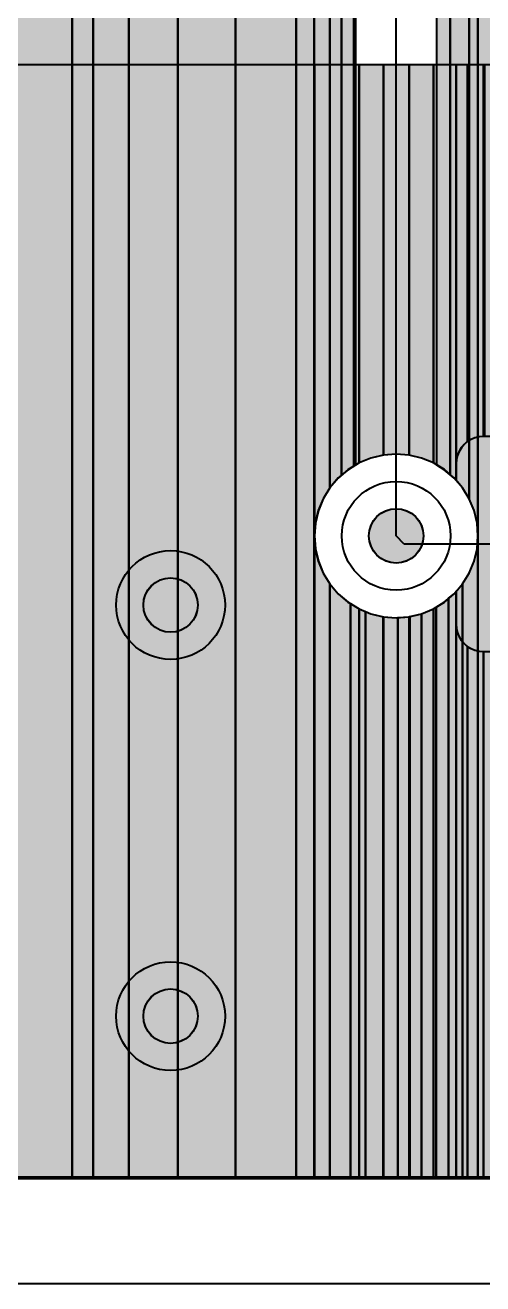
# Model space of a CAD drawing. Header units: millimetres. Extents: x 2 to 110, y 3 to 56.
# Drawn here: x 40.75 to 45.02, y 2.56 to 14.31 of the extents above; entities that cross this region are included whole.
import ezdxf

# ---------------------------------------------------------------- set-up
doc = ezdxf.new("R2010")
doc.units = ezdxf.units.MM
for name, color, linetype in [('bottom_copper', 7, 'Continuous'), ('bottom_silk', 7, 'Continuous'), ('drill_plated', 7, 'Continuous'), ('outline', 7, 'Continuous'), ('top_copper', 7, 'Continuous'), ('top_silk', 7, 'Continuous')]:
    doc.layers.add(name, color=color, linetype=linetype)

# ---------------------------------------------------------------- blocks, each defined once
blk = doc.blocks.new('Block35695')
at = {"layer": 'bottom_copper', "lineweight": 40}
for points in [[(0.699, 0), (0.526, 0), (0.526, 13.312), (0.558, 13.339), (0.636, 13.431), (0.699, 13.533), (0.699, 0)], [(0.526, 6.006), (0.519, 6.126), (0.491, 6.242), (0.445, 6.353), (0.445, 13.248), (0.467, 13.262), (0.526, 13.312), (0.526, 6.006)], [(0.445, 6.353), (0.382, 6.455), (0.304, 6.546), (0.268, 6.577), (0.268, 13.159), (0.365, 13.199), (0.445, 13.248), (0.445, 6.353)], [(0.268, 6.577), (0.213, 6.624), (0.145, 6.666), (0.145, 13.127), (0.254, 13.153), (0.268, 13.159), (0.268, 6.577)], [(0.526, 0), (0.382, 0), (0.382, 5.557), (0.445, 5.659), (0.491, 5.77), (0.519, 5.886), (0.526, 6.006), (0.526, 0)], [(0.382, 0), (0.254, 0), (0.254, 5.423), (0.304, 5.465), (0.382, 5.557), (0.382, 0)], [(0.254, 0), (0.137, 0), (0.137, 5.341), (0.213, 5.388), (0.254, 5.423), (0.254, 0)], [(0.137, 0), (0, 0), (0, 5.279), (0.111, 5.325), (0.137, 5.341), (0.137, 0)], [(0, 0), (-0.11, 0), (-0.11, 5.253), (0, 5.279), (0, 0)]]:
    blk.add_hatch(color=7, dxfattribs=at).paths.add_polyline_path(points, flags=0)
at = {"layer": 'bottom_copper', "color": 7, "lineweight": 40}
for points in [[(0.699, 0), (0.526, 0), (0.526, 13.312), (0.558, 13.339), (0.636, 13.431), (0.699, 13.533), (0.699, 0)], [(0.526, 6.006), (0.519, 6.126), (0.491, 6.242), (0.445, 6.353), (0.445, 13.248), (0.467, 13.262), (0.526, 13.312), (0.526, 6.006)], [(0.445, 6.353), (0.382, 6.455), (0.304, 6.546), (0.268, 6.577), (0.268, 13.159), (0.365, 13.199), (0.445, 13.248), (0.445, 6.353)], [(0.268, 6.577), (0.213, 6.624), (0.145, 6.666), (0.145, 13.127), (0.254, 13.153), (0.268, 13.159), (0.268, 6.577)], [(0.526, 0), (0.382, 0), (0.382, 5.557), (0.445, 5.659), (0.491, 5.77), (0.519, 5.886), (0.526, 6.006), (0.526, 0)], [(0.382, 0), (0.254, 0), (0.254, 5.423), (0.304, 5.465), (0.382, 5.557), (0.382, 0)], [(0.254, 0), (0.137, 0), (0.137, 5.341), (0.213, 5.388), (0.254, 5.423), (0.254, 0)], [(0.137, 0), (0, 0), (0, 5.279), (0.111, 5.325), (0.137, 5.341), (0.137, 0)], [(0, 0), (-0.11, 0), (-0.11, 5.253), (0, 5.279), (0, 0)]]:
    blk.add_lwpolyline(points, close=True, dxfattribs=at)
blk = doc.blocks.new('Block36320')
at = {"layer": 'bottom_copper', "lineweight": 40}
for points in [[(2.862, 0), (1.985, 0), (1.985, 51.435), (2.862, 51.435), (2.862, 0)], [(3.059, 0), (2.862, 0), (2.862, 25.69), (2.884, 25.407), (2.95, 25.131), (3.059, 24.869), (3.059, 0)], [(3.392, 0), (3.059, 0), (3.059, 24.869), (3.207, 24.627), (3.392, 24.411), (3.392, 0)], [(3.849, 0), (3.392, 0), (3.392, 24.411), (3.607, 24.227), (3.849, 24.078), (3.849, 0)], [(4.388, 0), (3.849, 0), (3.849, 24.078), (4.112, 23.97), (4.388, 23.903), (4.388, 0)], [(5.268, 6.455), (5.206, 6.353), (5.16, 6.242), (5.132, 6.126), (5.122, 6.006), (5.122, 23.944), (5.23, 23.97), (5.268, 23.986), (5.268, 6.455)], [(5.376, 6.572), (5.346, 6.546), (5.268, 6.455), (5.268, 23.986), (5.376, 24.03), (5.376, 6.572)], [(4.954, 0), (4.388, 0), (4.388, 23.903), (4.671, 23.881), (4.954, 23.903), (4.954, 0)], [(5.122, 0), (4.954, 0), (4.954, 23.903), (5.122, 23.944), (5.122, 0)], [(5.492, 6.658), (5.437, 6.624), (5.376, 6.572), (5.376, 13.88), (5.386, 13.76), (5.414, 13.644), (5.46, 13.533), (5.492, 13.48), (5.492, 6.658)], [(5.506, 6.666), (5.492, 6.658), (5.492, 13.48), (5.506, 13.458), (5.506, 6.666)], [(5.268, 0), (5.122, 0), (5.122, 6.006), (5.132, 5.886), (5.16, 5.77), (5.206, 5.659), (5.268, 5.557), (5.268, 0)], [(5.46, 0), (5.268, 0), (5.268, 5.557), (5.346, 5.465), (5.437, 5.388), (5.46, 5.374), (5.46, 0)], [(5.6, 0), (5.46, 0), (5.46, 5.374), (5.54, 5.325), (5.6, 5.3), (5.6, 0)], [(5.767, 0), (5.6, 0), (5.6, 5.3), (5.65, 5.279), (5.767, 5.251), (5.767, 0)], [(5.904, 0), (5.767, 0), (5.767, 5.251), (5.887, 5.242), (5.904, 5.243), (5.904, 0)], [(6.012, 0), (5.904, 0), (5.904, 5.243), (6.006, 5.251), (6.012, 5.253), (6.012, 0)]]:
    blk.add_hatch(color=7, dxfattribs=at).paths.add_polyline_path(points, flags=0)
at = {"layer": 'bottom_copper', "color": 7, "lineweight": 40}
for points in [[(2.862, 0), (1.985, 0), (1.985, 51.435), (2.862, 51.435), (2.862, 0)], [(3.059, 0), (2.862, 0), (2.862, 25.69), (2.884, 25.407), (2.95, 25.131), (3.059, 24.869), (3.059, 0)], [(3.392, 0), (3.059, 0), (3.059, 24.869), (3.207, 24.627), (3.392, 24.411), (3.392, 0)], [(3.849, 0), (3.392, 0), (3.392, 24.411), (3.607, 24.227), (3.849, 24.078), (3.849, 0)], [(4.388, 0), (3.849, 0), (3.849, 24.078), (4.112, 23.97), (4.388, 23.903), (4.388, 0)], [(5.268, 6.455), (5.206, 6.353), (5.16, 6.242), (5.132, 6.126), (5.122, 6.006), (5.122, 23.944), (5.23, 23.97), (5.268, 23.986), (5.268, 6.455)], [(5.376, 6.572), (5.346, 6.546), (5.268, 6.455), (5.268, 23.986), (5.376, 24.03), (5.376, 6.572)], [(4.954, 0), (4.388, 0), (4.388, 23.903), (4.671, 23.881), (4.954, 23.903), (4.954, 0)], [(5.122, 0), (4.954, 0), (4.954, 23.903), (5.122, 23.944), (5.122, 0)], [(5.492, 6.658), (5.437, 6.624), (5.376, 6.572), (5.376, 13.88), (5.386, 13.76), (5.414, 13.644), (5.46, 13.533), (5.492, 13.48), (5.492, 6.658)], [(5.506, 6.666), (5.492, 6.658), (5.492, 13.48), (5.506, 13.458), (5.506, 6.666)], [(5.268, 0), (5.122, 0), (5.122, 6.006), (5.132, 5.886), (5.16, 5.77), (5.206, 5.659), (5.268, 5.557), (5.268, 0)], [(5.46, 0), (5.268, 0), (5.268, 5.557), (5.346, 5.465), (5.437, 5.388), (5.46, 5.374), (5.46, 0)], [(5.6, 0), (5.46, 0), (5.46, 5.374), (5.54, 5.325), (5.6, 5.3), (5.6, 0)], [(5.767, 0), (5.6, 0), (5.6, 5.3), (5.65, 5.279), (5.767, 5.251), (5.767, 0)], [(5.904, 0), (5.767, 0), (5.767, 5.251), (5.887, 5.242), (5.904, 5.243), (5.904, 0)], [(6.012, 0), (5.904, 0), (5.904, 5.243), (6.006, 5.251), (6.012, 5.253), (6.012, 0)]]:
    blk.add_lwpolyline(points, close=True, dxfattribs=at)
blk = doc.blocks.new('Block116979')
at = {"layer": 'top_copper', "lineweight": 40}
for points in [[(0, 0), (-5.4953, 0), (-5.4953, 10.393), (0, 10.393), (0, 0)], [(0.1459, 6.4393), (0.0833, 6.337), (0.0374, 6.2262), (0.0094, 6.1096), (0, 5.99), (0, 10.393), (0.1459, 10.393), (0.1459, 6.4393)], [(0.4173, 6.671), (0.315, 6.6084), (0.2238, 6.5305), (0.1459, 6.4393), (0.1459, 10.393), (0.4173, 10.393), (0.4173, 6.671)], [(0.6447, 6.7449), (0.5281, 6.7169), (0.4173, 6.671), (0.4173, 10.393), (0.6447, 10.393), (0.6447, 6.7449)], [(0.8839, 6.7449), (0.7643, 6.7544), (0.6447, 6.7449), (0.6447, 10.393), (0.8839, 10.393), (0.8839, 6.7449)], [(1.1113, 6.671), (1.0005, 6.7169), (0.8839, 6.7449), (0.8839, 10.393), (1.1113, 10.393), (1.1113, 6.671)], [(1.3237, 6.5083), (1.3048, 6.5305), (1.2136, 6.6084), (1.1113, 6.671), (1.1113, 10.393), (1.3237, 10.393), (1.3237, 6.5083)], [(1.4287, 6.8699), (1.3983, 6.844), (1.3724, 6.8136), (1.3515, 6.7795), (1.3362, 6.7425), (1.3268, 6.7037), (1.3237, 6.6638), (1.3237, 10.393), (1.4287, 10.393), (1.4287, 6.8699)], [(1.5785, 6.9186), (1.5387, 6.9155), (1.4998, 6.9061), (1.4628, 6.8908), (1.4287, 6.8699), (1.4287, 10.393), (1.5785, 10.393), (1.5785, 6.9186)], [(1.5884, 6.9178), (1.5785, 6.9186), (1.5785, 10.393), (1.5884, 10.393), (1.5884, 6.9178)], [(1.9258, 6.9178), (1.5884, 6.9178), (1.5884, 10.393), (1.9258, 10.393), (1.9258, 6.9178)], [(1.3245, 6.5074), (1.3237, 6.5083), (1.3237, 6.6638), (1.3245, 6.6538), (1.3245, 6.5074)], [(0.1459, 0), (0, 0), (0, 5.99), (0.0094, 5.8704), (0.0374, 5.7538), (0.0833, 5.643), (0.1459, 5.5407), (0.1459, 0)], [(0.4173, 0), (0.1459, 0), (0.1459, 5.5407), (0.2238, 5.4495), (0.315, 5.3716), (0.4173, 5.309), (0.4173, 0)], [(1.3237, 0), (1.1113, 0), (1.1113, 5.309), (1.2136, 5.3716), (1.3048, 5.4495), (1.3237, 5.4717), (1.3237, 0)], [(1.3245, 5.1742), (1.3237, 5.1642), (1.3237, 5.4717), (1.3245, 5.4726), (1.3245, 5.1742)], [(0.6447, 0), (0.4173, 0), (0.4173, 5.309), (0.5281, 5.2631), (0.6447, 5.2351), (0.6447, 0)], [(1.1113, 0), (0.8839, 0), (0.8839, 5.2351), (1.0005, 5.2631), (1.1113, 5.309), (1.1113, 0)], [(0.8839, 0), (0.6447, 0), (0.6447, 5.2351), (0.7643, 5.2257), (0.8839, 5.2351), (0.8839, 0)], [(1.4287, 0), (1.3237, 0), (1.3237, 5.1642), (1.3268, 5.1243), (1.3362, 5.0855), (1.3515, 5.0485), (1.3724, 5.0144), (1.3983, 4.984), (1.4287, 4.9581), (1.4287, 0)], [(1.5785, 0), (1.4287, 0), (1.4287, 4.9581), (1.4628, 4.9372), (1.4998, 4.9219), (1.5386, 4.9125), (1.5785, 4.9094), (1.5785, 0)], [(1.9258, 0), (1.5785, 0), (1.5785, 4.9094), (1.5884, 4.9102), (1.9258, 4.9102), (1.9258, 0)]]:
    blk.add_hatch(color=7, dxfattribs=at).paths.add_polyline_path(points, flags=0)
at = {"layer": 'top_copper', "color": 7, "lineweight": 40}
for points in [[(0, 0), (-5.4953, 0), (-5.4953, 10.393), (0, 10.393), (0, 0)], [(0.1459, 6.4393), (0.0833, 6.337), (0.0374, 6.2262), (0.0094, 6.1096), (0, 5.99), (0, 10.393), (0.1459, 10.393), (0.1459, 6.4393)], [(0.4173, 6.671), (0.315, 6.6084), (0.2238, 6.5305), (0.1459, 6.4393), (0.1459, 10.393), (0.4173, 10.393), (0.4173, 6.671)], [(0.6447, 6.7449), (0.5281, 6.7169), (0.4173, 6.671), (0.4173, 10.393), (0.6447, 10.393), (0.6447, 6.7449)], [(0.8839, 6.7449), (0.7643, 6.7544), (0.6447, 6.7449), (0.6447, 10.393), (0.8839, 10.393), (0.8839, 6.7449)], [(1.1113, 6.671), (1.0005, 6.7169), (0.8839, 6.7449), (0.8839, 10.393), (1.1113, 10.393), (1.1113, 6.671)], [(1.3237, 6.5083), (1.3048, 6.5305), (1.2136, 6.6084), (1.1113, 6.671), (1.1113, 10.393), (1.3237, 10.393), (1.3237, 6.5083)], [(1.4287, 6.8699), (1.3983, 6.844), (1.3724, 6.8136), (1.3515, 6.7795), (1.3362, 6.7425), (1.3268, 6.7037), (1.3237, 6.6638), (1.3237, 10.393), (1.4287, 10.393), (1.4287, 6.8699)], [(1.5785, 6.9186), (1.5387, 6.9155), (1.4998, 6.9061), (1.4628, 6.8908), (1.4287, 6.8699), (1.4287, 10.393), (1.5785, 10.393), (1.5785, 6.9186)], [(1.5884, 6.9178), (1.5785, 6.9186), (1.5785, 10.393), (1.5884, 10.393), (1.5884, 6.9178)], [(1.9258, 6.9178), (1.5884, 6.9178), (1.5884, 10.393), (1.9258, 10.393), (1.9258, 6.9178)], [(1.3245, 6.5074), (1.3237, 6.5083), (1.3237, 6.6638), (1.3245, 6.6538), (1.3245, 6.5074)], [(0.1459, 0), (0, 0), (0, 5.99), (0.0094, 5.8704), (0.0374, 5.7538), (0.0833, 5.643), (0.1459, 5.5407), (0.1459, 0)], [(0.4173, 0), (0.1459, 0), (0.1459, 5.5407), (0.2238, 5.4495), (0.315, 5.3716), (0.4173, 5.309), (0.4173, 0)], [(1.3237, 0), (1.1113, 0), (1.1113, 5.309), (1.2136, 5.3716), (1.3048, 5.4495), (1.3237, 5.4717), (1.3237, 0)], [(1.3245, 5.1742), (1.3237, 5.1642), (1.3237, 5.4717), (1.3245, 5.4726), (1.3245, 5.1742)], [(0.6447, 0), (0.4173, 0), (0.4173, 5.309), (0.5281, 5.2631), (0.6447, 5.2351), (0.6447, 0)], [(1.1113, 0), (0.8839, 0), (0.8839, 5.2351), (1.0005, 5.2631), (1.1113, 5.309), (1.1113, 0)], [(0.8839, 0), (0.6447, 0), (0.6447, 5.2351), (0.7643, 5.2257), (0.8839, 5.2351), (0.8839, 0)], [(1.4287, 0), (1.3237, 0), (1.3237, 5.1642), (1.3268, 5.1243), (1.3362, 5.0855), (1.3515, 5.0485), (1.3724, 5.0144), (1.3983, 4.984), (1.4287, 4.9581), (1.4287, 0)], [(1.5785, 0), (1.4287, 0), (1.4287, 4.9581), (1.4628, 4.9372), (1.4998, 4.9219), (1.5386, 4.9125), (1.5785, 4.9094), (1.5785, 0)], [(1.9258, 0), (1.5785, 0), (1.5785, 4.9094), (1.5884, 4.9102), (1.9258, 4.9102), (1.9258, 0)]]:
    blk.add_lwpolyline(points, close=True, dxfattribs=at)

msp = doc.modelspace()

# ---------------------------------------------------------------- hatches: boundary and pattern name
at = {"layer": 'bottom_copper', "lineweight": 40}
for points in [[(44.459, 9.494), (44.445, 9.447), (44.421, 9.403), (44.39, 9.364), (44.351, 9.333), (44.307, 9.309), (44.26, 9.295), (44.21, 9.29), (44.16, 9.295), (44.113, 9.309), (44.069, 9.333), (44.03, 9.364), (43.999, 9.403), (43.975, 9.447), (43.961, 9.494), (43.956, 9.544), (43.961, 9.594), (43.975, 9.641), (43.999, 9.685), (44.03, 9.724), (44.069, 9.755), (44.113, 9.779), (44.16, 9.793), (44.21, 9.798), (44.26, 9.793), (44.307, 9.779), (44.351, 9.755), (44.39, 9.724), (44.421, 9.685), (44.445, 9.641), (44.459, 9.594), (44.464, 9.544), (44.459, 9.494)], [(42.353, 8.848), (42.339, 8.801), (42.315, 8.757), (42.284, 8.718), (42.245, 8.687), (42.201, 8.663), (42.154, 8.649), (42.104, 8.644), (42.054, 8.649), (42.007, 8.663), (41.963, 8.687), (41.924, 8.718), (41.893, 8.757), (41.869, 8.801), (41.855, 8.848), (41.85, 8.898), (41.855, 8.948), (41.869, 8.995), (41.893, 9.039), (41.924, 9.078), (41.963, 9.109), (42.007, 9.133), (42.054, 9.147), (42.104, 9.152), (42.154, 9.147), (42.201, 9.133), (42.245, 9.109), (42.284, 9.078), (42.315, 9.039), (42.339, 8.995), (42.353, 8.948), (42.358, 8.898), (42.353, 8.848)], [(42.353, 5.008), (42.339, 4.961), (42.315, 4.917), (42.284, 4.878), (42.245, 4.847), (42.201, 4.823), (42.154, 4.809), (42.104, 4.804), (42.054, 4.809), (42.007, 4.823), (41.963, 4.847), (41.924, 4.878), (41.893, 4.917), (41.869, 4.961), (41.855, 5.008), (41.85, 5.058), (41.855, 5.108), (41.869, 5.155), (41.893, 5.199), (41.924, 5.238), (41.963, 5.269), (42.007, 5.293), (42.054, 5.307), (42.104, 5.312), (42.154, 5.307), (42.201, 5.293), (42.245, 5.269), (42.284, 5.238), (42.315, 5.199), (42.339, 5.155), (42.353, 5.108), (42.358, 5.058), (42.353, 5.008)]]:
    msp.add_hatch(color=7, dxfattribs=at).paths.add_polyline_path(points, flags=0)
at = {"layer": 'drill_plated', "lineweight": 40}
for points in [[(44.459, 9.494), (44.445, 9.447), (44.421, 9.403), (44.39, 9.364), (44.351, 9.333), (44.307, 9.309), (44.26, 9.295), (44.21, 9.29), (44.16, 9.295), (44.113, 9.309), (44.069, 9.333), (44.03, 9.364), (43.999, 9.403), (43.975, 9.447), (43.961, 9.494), (43.956, 9.544), (43.961, 9.594), (43.975, 9.641), (43.999, 9.685), (44.03, 9.724), (44.069, 9.755), (44.113, 9.779), (44.16, 9.793), (44.21, 9.798), (44.26, 9.793), (44.307, 9.779), (44.351, 9.755), (44.39, 9.724), (44.421, 9.685), (44.445, 9.641), (44.459, 9.594), (44.464, 9.544), (44.459, 9.494)], [(42.353, 8.848), (42.339, 8.801), (42.315, 8.757), (42.284, 8.718), (42.245, 8.687), (42.201, 8.663), (42.154, 8.649), (42.104, 8.644), (42.054, 8.649), (42.007, 8.663), (41.963, 8.687), (41.924, 8.718), (41.893, 8.757), (41.869, 8.801), (41.855, 8.848), (41.85, 8.898), (41.855, 8.948), (41.869, 8.995), (41.893, 9.039), (41.924, 9.078), (41.963, 9.109), (42.007, 9.133), (42.054, 9.147), (42.104, 9.152), (42.154, 9.147), (42.201, 9.133), (42.245, 9.109), (42.284, 9.078), (42.315, 9.039), (42.339, 8.995), (42.353, 8.948), (42.358, 8.898), (42.353, 8.848)], [(42.353, 5.008), (42.339, 4.961), (42.315, 4.917), (42.284, 4.878), (42.245, 4.847), (42.201, 4.823), (42.154, 4.809), (42.104, 4.804), (42.054, 4.809), (42.007, 4.823), (41.963, 4.847), (41.924, 4.878), (41.893, 4.917), (41.869, 4.961), (41.855, 5.008), (41.85, 5.058), (41.855, 5.108), (41.869, 5.155), (41.893, 5.199), (41.924, 5.238), (41.963, 5.269), (42.007, 5.293), (42.054, 5.307), (42.104, 5.312), (42.154, 5.307), (42.201, 5.293), (42.245, 5.269), (42.284, 5.238), (42.315, 5.199), (42.339, 5.155), (42.353, 5.108), (42.358, 5.058), (42.353, 5.008)]]:
    msp.add_hatch(color=7, dxfattribs=at).paths.add_polyline_path(points, flags=0)
at = {"layer": 'top_copper', "lineweight": 40}
for points in [[(44.459, 9.494), (44.445, 9.447), (44.421, 9.403), (44.39, 9.364), (44.351, 9.333), (44.307, 9.309), (44.26, 9.295), (44.21, 9.29), (44.16, 9.295), (44.113, 9.309), (44.069, 9.333), (44.03, 9.364), (43.999, 9.403), (43.975, 9.447), (43.961, 9.494), (43.956, 9.544), (43.961, 9.594), (43.975, 9.641), (43.999, 9.685), (44.03, 9.724), (44.069, 9.755), (44.113, 9.779), (44.16, 9.793), (44.21, 9.798), (44.26, 9.793), (44.307, 9.779), (44.351, 9.755), (44.39, 9.724), (44.421, 9.685), (44.445, 9.641), (44.459, 9.594), (44.464, 9.544), (44.459, 9.494)], [(42.353, 8.848), (42.339, 8.801), (42.315, 8.757), (42.284, 8.718), (42.245, 8.687), (42.201, 8.663), (42.154, 8.649), (42.104, 8.644), (42.054, 8.649), (42.007, 8.663), (41.963, 8.687), (41.924, 8.718), (41.893, 8.757), (41.869, 8.801), (41.855, 8.848), (41.85, 8.898), (41.855, 8.948), (41.869, 8.995), (41.893, 9.039), (41.924, 9.078), (41.963, 9.109), (42.007, 9.133), (42.054, 9.147), (42.104, 9.152), (42.154, 9.147), (42.201, 9.133), (42.245, 9.109), (42.284, 9.078), (42.315, 9.039), (42.339, 8.995), (42.353, 8.948), (42.358, 8.898), (42.353, 8.848)], [(42.353, 5.008), (42.339, 4.961), (42.315, 4.917), (42.284, 4.878), (42.245, 4.847), (42.201, 4.823), (42.154, 4.809), (42.104, 4.804), (42.054, 4.809), (42.007, 4.823), (41.963, 4.847), (41.924, 4.878), (41.893, 4.917), (41.869, 4.961), (41.855, 5.008), (41.85, 5.058), (41.855, 5.108), (41.869, 5.155), (41.893, 5.199), (41.924, 5.238), (41.963, 5.269), (42.007, 5.293), (42.054, 5.307), (42.104, 5.312), (42.154, 5.307), (42.201, 5.293), (42.245, 5.269), (42.284, 5.238), (42.315, 5.199), (42.339, 5.155), (42.353, 5.108), (42.358, 5.058), (42.353, 5.008)]]:
    msp.add_hatch(color=7, dxfattribs=at).paths.add_polyline_path(points, flags=0)

# ---------------------------------------------------------------- linework, layer by layer
at = {"layer": 'bottom_copper', "color": 7, "lineweight": 40}
for p, q in [((44.21, 9.544), (44.21, 17.164)), ((43.829, 16.996), (43.829, 10.204)), ((44.591, 10.204), (44.591, 16.665)), ((43.761, 10.162), (43.669, 10.085)), ((43.829, 10.204), (43.761, 10.162)), ((44.659, 10.162), (44.591, 10.204)), ((44.751, 10.085), (44.659, 10.162)), ((43.592, 9.993), (43.529, 9.891)), ((43.669, 10.085), (43.592, 9.993)), ((44.828, 9.993), (44.751, 10.085)), ((44.891, 9.891), (44.828, 9.993)), ((43.529, 9.891), (43.483, 9.78)), ((44.937, 9.78), (44.891, 9.891)), ((43.483, 9.78), (43.455, 9.664)), ((44.965, 9.664), (44.937, 9.78)), ((43.455, 9.664), (43.446, 9.544)), ((44.972, 9.544), (44.965, 9.664)), ((43.446, 9.544), (43.455, 9.424)), ((44.965, 9.424), (44.972, 9.544)), ((43.455, 9.424), (43.483, 9.308)), ((44.937, 9.308), (44.965, 9.424)), ((43.483, 9.308), (43.529, 9.197)), ((44.891, 9.197), (44.937, 9.308)), ((43.529, 9.197), (43.592, 9.095)), ((44.828, 9.095), (44.891, 9.197)), ((43.592, 9.095), (43.669, 9.004)), ((44.751, 9.004), (44.828, 9.095)), ((43.669, 9.004), (43.761, 8.926)), ((44.659, 8.926), (44.751, 9.004)), ((43.761, 8.926), (43.863, 8.863)), ((43.863, 8.863), (43.974, 8.817)), ((43.974, 8.817), (44.09, 8.789)), ((44.336, 8.791), (44.446, 8.817)), ((44.446, 8.817), (44.557, 8.863)), ((44.557, 8.863), (44.659, 8.926)), ((44.09, 8.789), (44.21, 8.78)), ((44.21, 8.78), (44.33, 8.789)), ((44.33, 8.789), (44.336, 8.791)), ((44.336, 3.538), (44.336, 8.791)), ((44.336, 8.791), (44.336, 3.538)), ((44.336, 3.538), (37.95, 3.538)), ((49.504, 3.538), (44.336, 3.538))]:
    msp.add_line(p, q, dxfattribs=at)
for points in [[(44.459, 9.494), (44.445, 9.447), (44.421, 9.403), (44.39, 9.364), (44.351, 9.333), (44.307, 9.309), (44.26, 9.295), (44.21, 9.29), (44.16, 9.295), (44.113, 9.309), (44.069, 9.333), (44.03, 9.364), (43.999, 9.403), (43.975, 9.447), (43.961, 9.494), (43.956, 9.544), (43.961, 9.594), (43.975, 9.641), (43.999, 9.685), (44.03, 9.724), (44.069, 9.755), (44.113, 9.779), (44.16, 9.793), (44.21, 9.798), (44.26, 9.793), (44.307, 9.779), (44.351, 9.755), (44.39, 9.724), (44.421, 9.685), (44.445, 9.641), (44.459, 9.594), (44.464, 9.544), (44.459, 9.494)], [(42.353, 8.848), (42.339, 8.801), (42.315, 8.757), (42.284, 8.718), (42.245, 8.687), (42.201, 8.663), (42.154, 8.649), (42.104, 8.644), (42.054, 8.649), (42.007, 8.663), (41.963, 8.687), (41.924, 8.718), (41.893, 8.757), (41.869, 8.801), (41.855, 8.848), (41.85, 8.898), (41.855, 8.948), (41.869, 8.995), (41.893, 9.039), (41.924, 9.078), (41.963, 9.109), (42.007, 9.133), (42.054, 9.147), (42.104, 9.152), (42.154, 9.147), (42.201, 9.133), (42.245, 9.109), (42.284, 9.078), (42.315, 9.039), (42.339, 8.995), (42.353, 8.948), (42.358, 8.898), (42.353, 8.848)], [(42.353, 5.008), (42.339, 4.961), (42.315, 4.917), (42.284, 4.878), (42.245, 4.847), (42.201, 4.823), (42.154, 4.809), (42.104, 4.804), (42.054, 4.809), (42.007, 4.823), (41.963, 4.847), (41.924, 4.878), (41.893, 4.917), (41.869, 4.961), (41.855, 5.008), (41.85, 5.058), (41.855, 5.108), (41.869, 5.155), (41.893, 5.199), (41.924, 5.238), (41.963, 5.269), (42.007, 5.293), (42.054, 5.307), (42.104, 5.312), (42.154, 5.307), (42.201, 5.293), (42.245, 5.269), (42.284, 5.238), (42.315, 5.199), (42.339, 5.155), (42.353, 5.108), (42.358, 5.058), (42.353, 5.008)]]:
    msp.add_lwpolyline(points, close=True, dxfattribs=at)
for centre, major_axis in [((44.21, 9.544), (0.508, 0)), ((44.21, 9.544), (0.254, 0)), ((42.104, 8.898), (0.508, 0)), ((42.104, 8.898), (0.254, 0)), ((42.104, 5.058), (0.508, 0)), ((42.104, 5.058), (0.254, 0))]:
    msp.add_ellipse(centre, major_axis=major_axis, ratio=1, dxfattribs=at)
at = {"layer": 'bottom_silk', "color": 7, "lineweight": 40}
msp.add_line((110.054, 2.558), (2.104, 2.558), dxfattribs=at)
at = {"layer": 'drill_plated', "color": 7, "lineweight": 40}
for points in [[(44.459, 9.494), (44.445, 9.447), (44.421, 9.403), (44.39, 9.364), (44.351, 9.333), (44.307, 9.309), (44.26, 9.295), (44.21, 9.29), (44.16, 9.295), (44.113, 9.309), (44.069, 9.333), (44.03, 9.364), (43.999, 9.403), (43.975, 9.447), (43.961, 9.494), (43.956, 9.544), (43.961, 9.594), (43.975, 9.641), (43.999, 9.685), (44.03, 9.724), (44.069, 9.755), (44.113, 9.779), (44.16, 9.793), (44.21, 9.798), (44.26, 9.793), (44.307, 9.779), (44.351, 9.755), (44.39, 9.724), (44.421, 9.685), (44.445, 9.641), (44.459, 9.594), (44.464, 9.544), (44.459, 9.494)], [(42.353, 8.848), (42.339, 8.801), (42.315, 8.757), (42.284, 8.718), (42.245, 8.687), (42.201, 8.663), (42.154, 8.649), (42.104, 8.644), (42.054, 8.649), (42.007, 8.663), (41.963, 8.687), (41.924, 8.718), (41.893, 8.757), (41.869, 8.801), (41.855, 8.848), (41.85, 8.898), (41.855, 8.948), (41.869, 8.995), (41.893, 9.039), (41.924, 9.078), (41.963, 9.109), (42.007, 9.133), (42.054, 9.147), (42.104, 9.152), (42.154, 9.147), (42.201, 9.133), (42.245, 9.109), (42.284, 9.078), (42.315, 9.039), (42.339, 8.995), (42.353, 8.948), (42.358, 8.898), (42.353, 8.848)], [(42.353, 5.008), (42.339, 4.961), (42.315, 4.917), (42.284, 4.878), (42.245, 4.847), (42.201, 4.823), (42.154, 4.809), (42.104, 4.804), (42.054, 4.809), (42.007, 4.823), (41.963, 4.847), (41.924, 4.878), (41.893, 4.917), (41.869, 4.961), (41.855, 5.008), (41.85, 5.058), (41.855, 5.108), (41.869, 5.155), (41.893, 5.199), (41.924, 5.238), (41.963, 5.269), (42.007, 5.293), (42.054, 5.307), (42.104, 5.312), (42.154, 5.307), (42.201, 5.293), (42.245, 5.269), (42.284, 5.238), (42.315, 5.199), (42.339, 5.155), (42.353, 5.108), (42.358, 5.058), (42.353, 5.008)]]:
    msp.add_lwpolyline(points, close=True, dxfattribs=at)
for centre in [(44.21, 9.544), (42.104, 8.898), (42.104, 5.058)]:
    msp.add_ellipse(centre, major_axis=(0.254, 0), ratio=1, dxfattribs=at)
at = {"layer": 'outline', "color": 7, "lineweight": 40}
msp.add_line((110.054, 2.558), (2.104, 2.558), dxfattribs=at)
at = {"layer": 'top_copper', "color": 7, "lineweight": 40}
for p, q in [((37.95, 13.947), (45.371, 13.947)), ((44.984, 10.47), (44.946, 10.46)), ((45.024, 10.473), (44.984, 10.47)), ((44.984, 10.47), (44.984, 10.47)), ((44.818, 10.368), (44.797, 10.334)), ((44.844, 10.398), (44.818, 10.368)), ((44.874, 10.424), (44.844, 10.398)), ((44.908, 10.445), (44.874, 10.424)), ((44.946, 10.46), (44.908, 10.445)), ((43.974, 10.271), (43.863, 10.225)), ((44.09, 10.299), (43.974, 10.271)), ((44.21, 10.308), (44.09, 10.299)), ((44.33, 10.299), (44.21, 10.308)), ((44.446, 10.271), (44.33, 10.299)), ((44.557, 10.225), (44.446, 10.271)), ((44.773, 10.258), (44.769, 10.218)), ((44.782, 10.296), (44.773, 10.258)), ((44.797, 10.334), (44.782, 10.296)), ((43.761, 10.162), (43.669, 10.085)), ((43.863, 10.225), (43.761, 10.162)), ((44.659, 10.162), (44.557, 10.225)), ((44.751, 10.085), (44.659, 10.162)), ((44.769, 10.218), (44.77, 10.208)), ((44.77, 10.208), (44.77, 10.061)), ((43.592, 9.993), (43.529, 9.891)), ((43.669, 10.085), (43.592, 9.993)), ((44.77, 10.061), (44.751, 10.085)), ((43.529, 9.891), (43.483, 9.78)), ((43.483, 9.78), (43.455, 9.664)), ((43.455, 9.664), (43.446, 9.544)), ((43.446, 9.544), (43.455, 9.424)), ((44.286, 9.468), (44.21, 9.544)), ((43.455, 9.424), (43.483, 9.308)), ((45.674, 9.468), (44.286, 9.468)), ((43.483, 9.308), (43.529, 9.197)), ((43.529, 9.197), (43.592, 9.095)), ((43.592, 9.095), (43.669, 9.004)), ((43.669, 9.004), (43.761, 8.926)), ((44.659, 8.926), (44.751, 9.004)), ((44.751, 9.004), (44.77, 9.027)), ((44.77, 9.027), (44.77, 8.728)), ((43.761, 8.926), (43.863, 8.863)), ((43.863, 8.863), (43.974, 8.817)), ((43.974, 8.817), (44.09, 8.789)), ((44.33, 8.789), (44.446, 8.817)), ((44.446, 8.817), (44.557, 8.863)), ((44.557, 8.863), (44.659, 8.926)), ((44.09, 8.789), (44.21, 8.78)), ((44.21, 8.78), (44.33, 8.789)), ((44.77, 8.728), (44.769, 8.718)), ((44.769, 8.718), (44.773, 8.678)), ((44.773, 8.678), (44.782, 8.639)), ((44.782, 8.639), (44.797, 8.602)), ((44.797, 8.602), (44.818, 8.568)), ((44.818, 8.568), (44.844, 8.538)), ((44.844, 8.538), (44.874, 8.512)), ((44.874, 8.512), (44.908, 8.491)), ((44.908, 8.491), (44.946, 8.476)), ((44.946, 8.476), (44.984, 8.466)), ((44.984, 8.466), (45.024, 8.463)), ((45.371, 3.554), (37.95, 3.554))]:
    msp.add_line(p, q, dxfattribs=at)
for points in [[(44.459, 9.494), (44.445, 9.447), (44.421, 9.403), (44.39, 9.364), (44.351, 9.333), (44.307, 9.309), (44.26, 9.295), (44.21, 9.29), (44.16, 9.295), (44.113, 9.309), (44.069, 9.333), (44.03, 9.364), (43.999, 9.403), (43.975, 9.447), (43.961, 9.494), (43.956, 9.544), (43.961, 9.594), (43.975, 9.641), (43.999, 9.685), (44.03, 9.724), (44.069, 9.755), (44.113, 9.779), (44.16, 9.793), (44.21, 9.798), (44.26, 9.793), (44.307, 9.779), (44.351, 9.755), (44.39, 9.724), (44.421, 9.685), (44.445, 9.641), (44.459, 9.594), (44.464, 9.544), (44.459, 9.494)], [(42.353, 8.848), (42.339, 8.801), (42.315, 8.757), (42.284, 8.718), (42.245, 8.687), (42.201, 8.663), (42.154, 8.649), (42.104, 8.644), (42.054, 8.649), (42.007, 8.663), (41.963, 8.687), (41.924, 8.718), (41.893, 8.757), (41.869, 8.801), (41.855, 8.848), (41.85, 8.898), (41.855, 8.948), (41.869, 8.995), (41.893, 9.039), (41.924, 9.078), (41.963, 9.109), (42.007, 9.133), (42.054, 9.147), (42.104, 9.152), (42.154, 9.147), (42.201, 9.133), (42.245, 9.109), (42.284, 9.078), (42.315, 9.039), (42.339, 8.995), (42.353, 8.948), (42.358, 8.898), (42.353, 8.848)], [(42.353, 5.008), (42.339, 4.961), (42.315, 4.917), (42.284, 4.878), (42.245, 4.847), (42.201, 4.823), (42.154, 4.809), (42.104, 4.804), (42.054, 4.809), (42.007, 4.823), (41.963, 4.847), (41.924, 4.878), (41.893, 4.917), (41.869, 4.961), (41.855, 5.008), (41.85, 5.058), (41.855, 5.108), (41.869, 5.155), (41.893, 5.199), (41.924, 5.238), (41.963, 5.269), (42.007, 5.293), (42.054, 5.307), (42.104, 5.312), (42.154, 5.307), (42.201, 5.293), (42.245, 5.269), (42.284, 5.238), (42.315, 5.199), (42.339, 5.155), (42.353, 5.108), (42.358, 5.058), (42.353, 5.008)]]:
    msp.add_lwpolyline(points, close=True, dxfattribs=at)
for centre, major_axis in [((44.21, 9.544), (0.508, 0)), ((44.21, 9.544), (0.254, 0)), ((42.104, 8.898), (0.508, 0)), ((42.104, 8.898), (0.254, 0)), ((42.104, 5.058), (0.508, 0)), ((42.104, 5.058), (0.254, 0))]:
    msp.add_ellipse(centre, major_axis=major_axis, ratio=1, dxfattribs=at)
at = {"layer": 'top_silk', "color": 7, "lineweight": 40}
msp.add_line((110.054, 2.558), (2.104, 2.558), dxfattribs=at)
for major_axis in [(20.5, 0), (16, 0)]:
    msp.add_ellipse((25.794, 29.228), major_axis=major_axis, ratio=1, dxfattribs=at)

# ---------------------------------------------------------------- block references
at = {"layer": 'bottom_copper'}
for name, p in [('Block36320', (38.323, 3.538)), ('Block35695', (44.446, 3.538))]:
    msp.add_blockref(name, p, dxfattribs=at)
at = {"layer": 'top_copper'}
msp.add_blockref('Block116979', (43.446, 3.554), dxfattribs=at)

doc.saveas('drawing.dxf')
